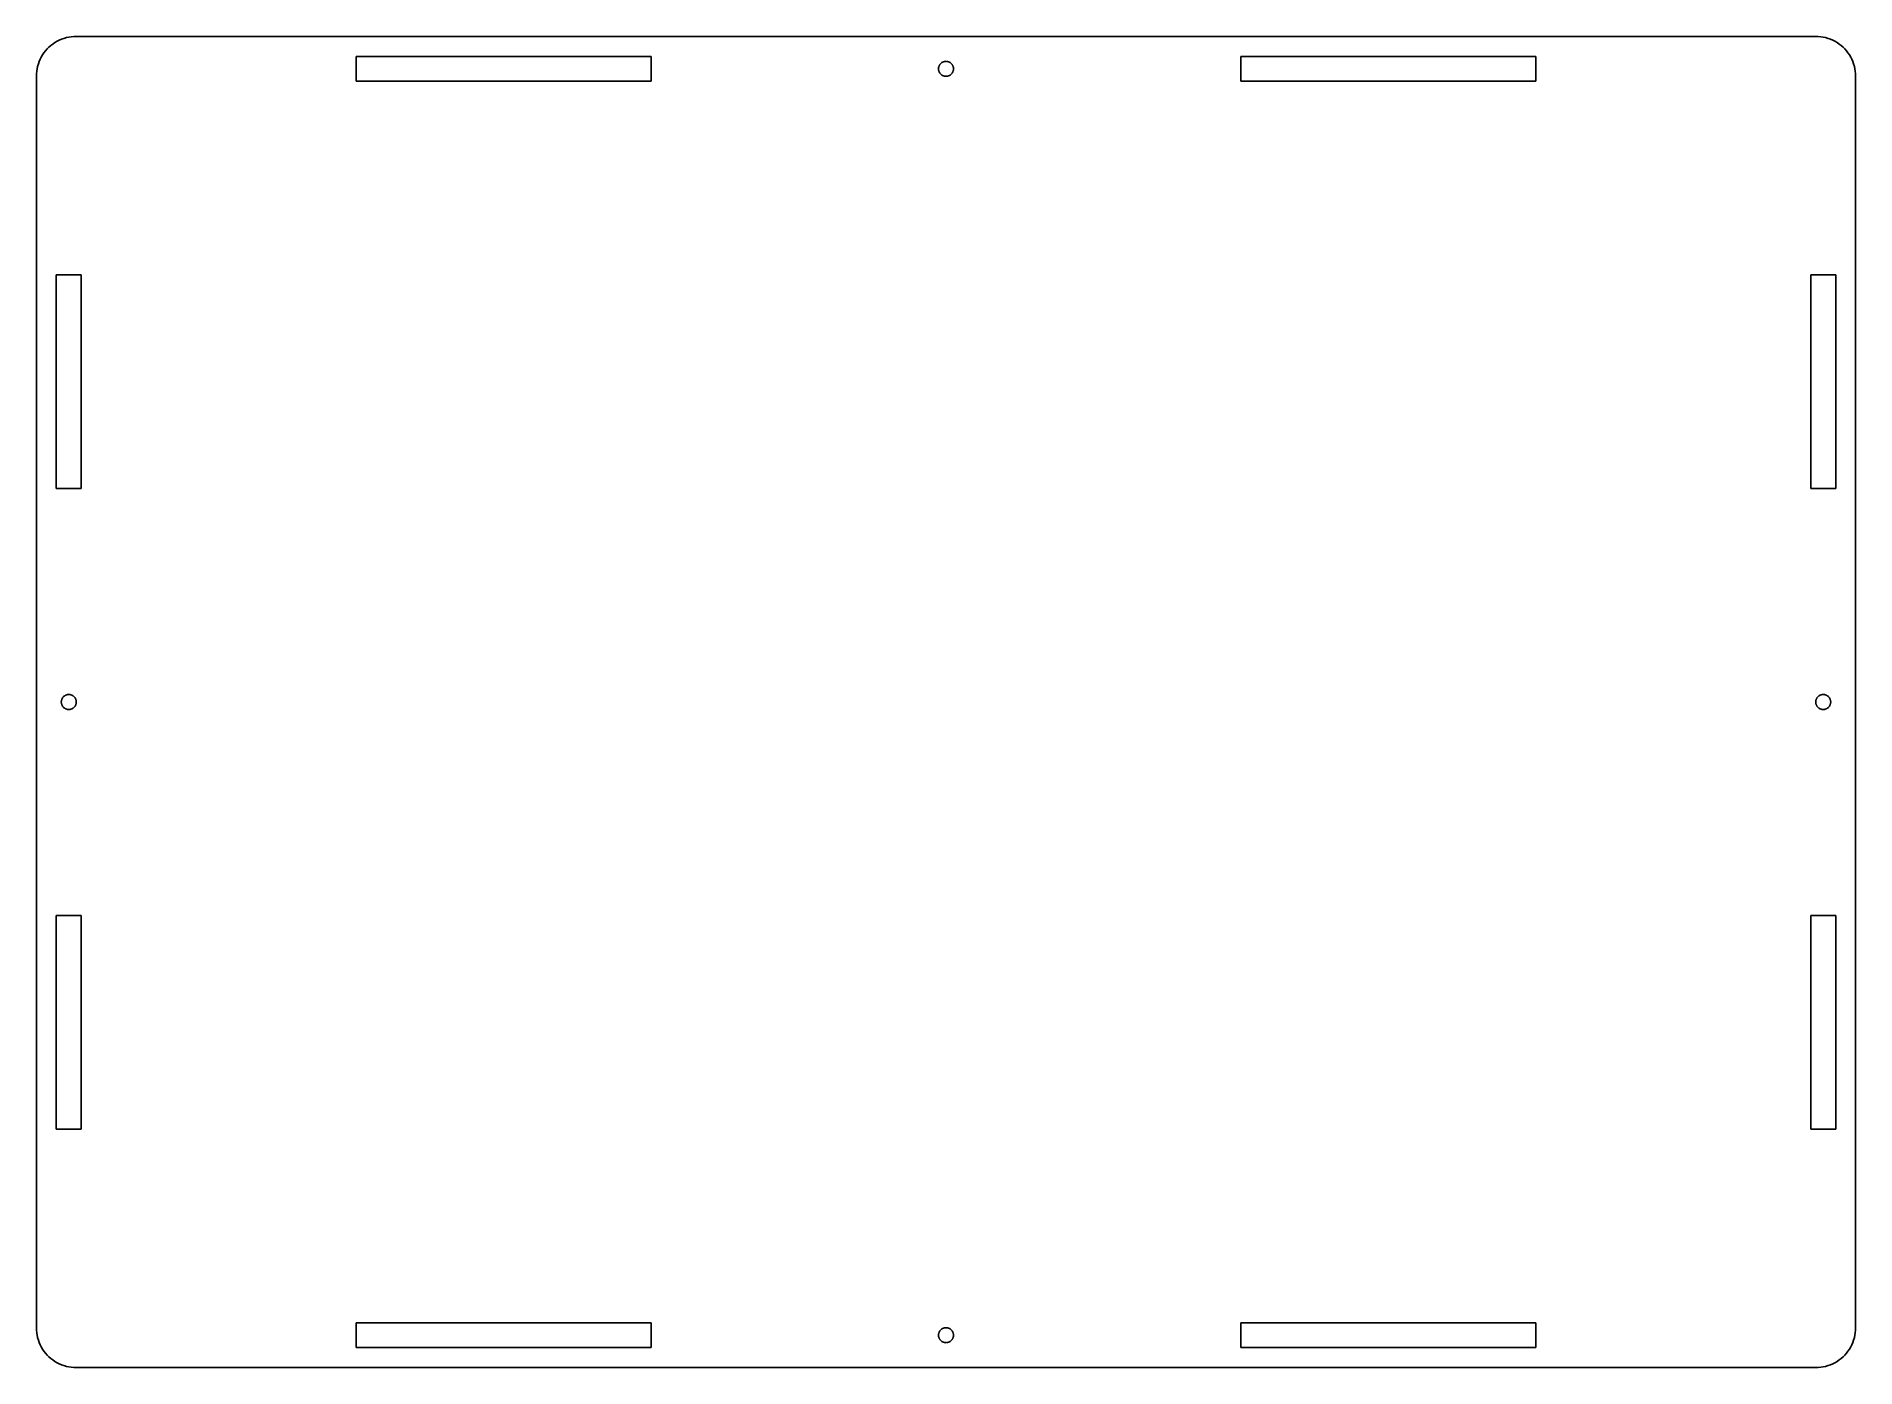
# Model space of a CAD drawing. Header units: metres. Extents: x 0 to 365, y 0 to 267.
import ezdxf

# ---------------------------------------------------------------- set-up
doc = ezdxf.new("R2010")
doc.units = ezdxf.units.M

msp = doc.modelspace()

# ---------------------------------------------------------------- linework, layer by layer
for p, q in [((5.52788, 266.608), (5.05501, 266.438)), ((6.01048, 266.749), (5.52788, 266.608)), ((6.50096, 266.858), (6.01048, 266.749)), ((6.99734, 266.937), (6.50096, 266.858)), ((7.49768, 266.984), (6.99734, 266.937)), ((8, 267), (7.49768, 266.984)), ((357, 267), (8, 267)), ((357.502, 266.984), (357, 267)), ((358.003, 266.937), (357.502, 266.984)), ((358.499, 266.858), (358.003, 266.937)), ((358.99, 266.749), (358.499, 266.858)), ((359.472, 266.608), (358.99, 266.749)), ((359.945, 266.438), (359.472, 266.608)), ((0.989548, 262.854), (0.761398, 262.406)), ((1.24539, 263.287), (0.989548, 262.854)), ((1.52788, 263.702), (1.24539, 263.287)), ((1.83591, 264.099), (1.52788, 263.702)), ((2.16826, 264.476), (1.83591, 264.099)), ((2.52364, 264.832), (2.16826, 264.476)), ((2.90062, 265.164), (2.52364, 264.832)), ((3.29773, 265.472), (2.90062, 265.164)), ((3.71339, 265.755), (3.29773, 265.472)), ((4.14598, 266.01), (3.71339, 265.755)), ((4.59378, 266.239), (4.14598, 266.01)), ((5.05501, 266.438), (4.59378, 266.239)), ((64.1667, 258), (64.1667, 263)), ((64.1667, 263), (123.333, 263)), ((123.333, 263), (123.333, 258)), ((241.667, 258), (241.667, 263)), ((241.667, 263), (300.833, 263)), ((300.833, 263), (300.833, 258)), ((360.406, 266.239), (359.945, 266.438)), ((360.854, 266.01), (360.406, 266.239)), ((361.287, 265.755), (360.854, 266.01)), ((361.702, 265.472), (361.287, 265.755)), ((362.099, 265.164), (361.702, 265.472)), ((362.476, 264.832), (362.099, 265.164)), ((362.832, 264.476), (362.476, 264.832)), ((363.164, 264.099), (362.832, 264.476)), ((363.472, 263.702), (363.164, 264.099)), ((363.755, 263.287), (363.472, 263.702)), ((364.01, 262.854), (363.755, 263.287)), ((364.239, 262.406), (364.01, 262.854)), ((0.015793, 259.502), (0, 259)), ((0.063095, 260.003), (0.015793, 259.502)), ((0.141708, 260.499), (0.063095, 260.003)), ((0.251343, 260.99), (0.141708, 260.499)), ((0.391556, 261.472), (0.251343, 260.99)), ((0.561798, 261.945), (0.391556, 261.472)), ((0.761398, 262.406), (0.561798, 261.945)), ((181, 260.5), (181.003, 260.594)), ((181.003, 260.406), (181, 260.5)), ((181.003, 260.594), (181.012, 260.688)), ((181.012, 260.312), (181.003, 260.406)), ((181.012, 260.688), (181.027, 260.781)), ((181.027, 260.219), (181.012, 260.312)), ((181.027, 260.781), (181.047, 260.873)), ((181.047, 260.127), (181.027, 260.219)), ((181.047, 260.873), (181.073, 260.964)), ((181.073, 260.036), (181.047, 260.127)), ((181.073, 260.964), (181.105, 261.052)), ((181.105, 259.948), (181.073, 260.036)), ((181.105, 261.052), (181.143, 261.139)), ((181.143, 259.861), (181.105, 259.948)), ((181.143, 261.139), (181.186, 261.223)), ((181.186, 259.777), (181.143, 259.861)), ((181.186, 261.223), (181.234, 261.304)), ((181.234, 259.696), (181.186, 259.777)), ((181.234, 261.304), (181.286, 261.382)), ((181.286, 259.618), (181.234, 259.696)), ((181.286, 261.382), (181.344, 261.456)), ((181.344, 259.544), (181.286, 259.618)), ((181.344, 261.456), (181.407, 261.527)), ((181.407, 259.473), (181.344, 259.544)), ((181.407, 261.527), (181.473, 261.593)), ((181.473, 259.407), (181.407, 259.473)), ((181.473, 261.593), (181.544, 261.656)), ((181.544, 259.344), (181.473, 259.407)), ((181.544, 261.656), (181.618, 261.714)), ((181.618, 259.286), (181.544, 259.344)), ((181.618, 261.714), (181.696, 261.766)), ((181.696, 259.234), (181.618, 259.286)), ((181.696, 261.766), (181.777, 261.814)), ((181.777, 259.186), (181.696, 259.234)), ((181.777, 261.814), (181.861, 261.857)), ((181.861, 259.143), (181.777, 259.186)), ((181.861, 261.857), (181.948, 261.895)), ((181.948, 261.895), (182.036, 261.927)), ((182.036, 261.927), (182.127, 261.953)), ((182.127, 261.953), (182.219, 261.973)), ((182.219, 261.973), (182.312, 261.988)), ((182.312, 261.988), (182.406, 261.997)), ((182.406, 261.997), (182.5, 262)), ((182.5, 262), (182.594, 261.997)), ((182.594, 261.997), (182.688, 261.988)), ((182.688, 261.988), (182.781, 261.973)), ((182.781, 261.973), (182.873, 261.953)), ((182.873, 261.953), (182.964, 261.927)), ((182.964, 261.927), (183.052, 261.895)), ((183.052, 261.895), (183.139, 261.857)), ((183.139, 261.857), (183.223, 261.814)), ((183.223, 259.186), (183.139, 259.143)), ((183.223, 261.814), (183.304, 261.766)), ((183.304, 259.234), (183.223, 259.186)), ((183.304, 261.766), (183.382, 261.714)), ((183.382, 259.286), (183.304, 259.234)), ((183.382, 261.714), (183.456, 261.656)), ((183.456, 259.344), (183.382, 259.286)), ((183.456, 261.656), (183.527, 261.593)), ((183.527, 259.407), (183.456, 259.344)), ((183.527, 261.593), (183.593, 261.527)), ((183.593, 259.473), (183.527, 259.407)), ((183.593, 261.527), (183.656, 261.456)), ((183.656, 259.544), (183.593, 259.473)), ((183.656, 261.456), (183.714, 261.382)), ((183.714, 259.618), (183.656, 259.544)), ((183.714, 261.382), (183.766, 261.304)), ((183.766, 259.696), (183.714, 259.618)), ((183.766, 261.304), (183.814, 261.223)), ((183.814, 259.777), (183.766, 259.696)), ((183.814, 261.223), (183.857, 261.139)), ((183.857, 259.861), (183.814, 259.777)), ((183.857, 261.139), (183.895, 261.052)), ((183.895, 259.948), (183.857, 259.861)), ((183.895, 261.052), (183.927, 260.964)), ((183.927, 260.036), (183.895, 259.948)), ((183.927, 260.964), (183.953, 260.873)), ((183.953, 260.127), (183.927, 260.036)), ((183.953, 260.873), (183.973, 260.781)), ((183.973, 260.219), (183.953, 260.127)), ((183.973, 260.781), (183.988, 260.688)), ((183.988, 260.312), (183.973, 260.219)), ((183.988, 260.688), (183.997, 260.594)), ((183.997, 260.406), (183.988, 260.312)), ((183.997, 260.594), (184, 260.5)), ((184, 260.5), (183.997, 260.406)), ((364.438, 261.945), (364.239, 262.406)), ((364.608, 261.472), (364.438, 261.945)), ((364.749, 260.99), (364.608, 261.472)), ((364.858, 260.499), (364.749, 260.99)), ((364.937, 260.003), (364.858, 260.499)), ((364.984, 259.502), (364.937, 260.003)), ((365, 259), (364.984, 259.502)), ((0, 259), (0, 8)), ((123.333, 258), (64.1667, 258)), ((181.948, 259.105), (181.861, 259.143)), ((182.036, 259.073), (181.948, 259.105)), ((182.127, 259.047), (182.036, 259.073)), ((182.219, 259.027), (182.127, 259.047)), ((182.312, 259.012), (182.219, 259.027)), ((182.406, 259.003), (182.312, 259.012)), ((182.5, 259), (182.406, 259.003)), ((182.594, 259.003), (182.5, 259)), ((182.688, 259.012), (182.594, 259.003)), ((182.781, 259.027), (182.688, 259.012)), ((182.873, 259.047), (182.781, 259.027)), ((182.964, 259.073), (182.873, 259.047)), ((183.052, 259.105), (182.964, 259.073)), ((183.139, 259.143), (183.052, 259.105)), ((300.833, 258), (241.667, 258)), ((365, 8), (365, 259)), ((4, 176.333), (4, 219.167)), ((4, 219.167), (9, 219.167)), ((9, 219.167), (9, 176.333)), ((356, 176.333), (356, 219.167)), ((356, 219.167), (361, 219.167)), ((361, 219.167), (361, 176.333)), ((9, 176.333), (4, 176.333)), ((361, 176.333), (356, 176.333)), ((5, 133.5), (5.00294, 133.594)), ((5.00294, 133.406), (5, 133.5)), ((5.00294, 133.594), (5.01183, 133.688)), ((5.01183, 133.312), (5.00294, 133.406)), ((5.01183, 133.688), (5.02657, 133.781)), ((5.02657, 133.219), (5.01183, 133.312)), ((5.02657, 133.781), (5.04712, 133.873)), ((5.04712, 133.127), (5.02657, 133.219)), ((5.04712, 133.873), (5.07341, 133.964)), ((5.07341, 133.036), (5.04712, 133.127)), ((5.07341, 133.964), (5.10533, 134.052)), ((5.10533, 132.948), (5.07341, 133.036)), ((5.10533, 134.052), (5.14275, 134.139)), ((5.14275, 132.861), (5.10533, 132.948)), ((5.14275, 134.139), (5.18553, 134.223)), ((5.18553, 132.777), (5.14275, 132.861)), ((5.18553, 134.223), (5.23351, 134.304)), ((5.23351, 132.696), (5.18553, 132.777)), ((5.23351, 134.304), (5.28647, 134.382)), ((5.28647, 132.618), (5.23351, 132.696)), ((5.28647, 134.382), (5.34422, 134.456)), ((5.34422, 132.544), (5.28647, 132.618)), ((5.34422, 134.456), (5.40654, 134.527)), ((5.40654, 132.473), (5.34422, 132.544)), ((5.40654, 134.527), (5.47318, 134.593)), ((5.47318, 132.407), (5.40654, 132.473)), ((5.47318, 134.593), (5.54385, 134.656)), ((5.54385, 132.344), (5.47318, 132.407)), ((5.54385, 134.656), (5.61832, 134.714)), ((5.61832, 132.286), (5.54385, 132.344)), ((5.61832, 134.714), (5.69626, 134.766)), ((5.69626, 132.234), (5.61832, 132.286)), ((5.69626, 134.766), (5.77736, 134.814)), ((5.77736, 132.186), (5.69626, 132.234)), ((5.77736, 134.814), (5.86133, 134.857)), ((5.86133, 132.143), (5.77736, 132.186)), ((5.86133, 134.857), (5.9478, 134.895)), ((5.9478, 132.105), (5.86133, 132.143)), ((5.9478, 134.895), (6.03647, 134.927)), ((6.03647, 132.073), (5.9478, 132.105)), ((6.03647, 134.927), (6.12695, 134.953)), ((6.12695, 132.047), (6.03647, 132.073)), ((6.12695, 134.953), (6.21892, 134.973)), ((6.21892, 132.027), (6.12695, 132.047)), ((6.21892, 134.973), (6.312, 134.988)), ((6.312, 132.012), (6.21892, 132.027)), ((6.312, 134.988), (6.40581, 134.997)), ((6.40581, 132.003), (6.312, 132.012)), ((6.40581, 134.997), (6.5, 135)), ((6.5, 132), (6.40581, 132.003)), ((6.5, 135), (6.59418, 134.997)), ((6.59418, 132.003), (6.5, 132)), ((6.59418, 134.997), (6.68799, 134.988)), ((6.68799, 132.012), (6.59418, 132.003)), ((6.68799, 134.988), (6.78107, 134.973)), ((6.78107, 132.027), (6.68799, 132.012)), ((6.78107, 134.973), (6.87303, 134.953)), ((6.87303, 132.047), (6.78107, 132.027)), ((6.87303, 134.953), (6.96352, 134.927)), ((6.96352, 132.073), (6.87303, 132.047)), ((6.96352, 134.927), (7.05219, 134.895)), ((7.05219, 132.105), (6.96352, 132.073)), ((7.05219, 134.895), (7.13866, 134.857)), ((7.13866, 132.143), (7.05219, 132.105)), ((7.13866, 134.857), (7.22263, 134.814)), ((7.22263, 132.186), (7.13866, 132.143)), ((7.22263, 134.814), (7.30373, 134.766)), ((7.30373, 132.234), (7.22263, 132.186)), ((7.30373, 134.766), (7.38167, 134.714)), ((7.38167, 132.286), (7.30373, 132.234)), ((7.38167, 134.714), (7.45613, 134.656)), ((7.45613, 132.344), (7.38167, 132.286)), ((7.45613, 134.656), (7.52681, 134.593)), ((7.52681, 132.407), (7.45613, 132.344)), ((7.52681, 134.593), (7.59344, 134.527)), ((7.59344, 132.473), (7.52681, 132.407)), ((7.59344, 134.527), (7.65576, 134.456)), ((7.65576, 132.544), (7.59344, 132.473)), ((7.65576, 134.456), (7.71352, 134.382)), ((7.71352, 132.618), (7.65576, 132.544)), ((7.71352, 134.382), (7.76648, 134.304)), ((7.76648, 132.696), (7.71352, 132.618)), ((7.76648, 134.304), (7.81445, 134.223)), ((7.81445, 132.777), (7.76648, 132.696)), ((7.81445, 134.223), (7.85724, 134.139)), ((7.85724, 132.861), (7.81445, 132.777)), ((7.85724, 134.139), (7.89465, 134.052)), ((7.89465, 132.948), (7.85724, 132.861)), ((7.89465, 134.052), (7.92657, 133.964)), ((7.92657, 133.036), (7.89465, 132.948)), ((7.92657, 133.964), (7.95287, 133.873)), ((7.95287, 133.127), (7.92657, 133.036)), ((7.95287, 133.873), (7.97342, 133.781)), ((7.97342, 133.219), (7.95287, 133.127)), ((7.97342, 133.781), (7.98816, 133.688)), ((7.98816, 133.312), (7.97342, 133.219)), ((7.98816, 133.688), (7.99704, 133.594)), ((7.99704, 133.406), (7.98816, 133.312)), ((7.99704, 133.594), (8, 133.5)), ((8, 133.5), (7.99704, 133.406)), ((357, 133.5), (357.003, 133.594)), ((357.003, 133.406), (357, 133.5)), ((357.003, 133.594), (357.012, 133.688)), ((357.012, 133.312), (357.003, 133.406)), ((357.012, 133.688), (357.027, 133.781)), ((357.027, 133.219), (357.012, 133.312)), ((357.027, 133.781), (357.047, 133.873)), ((357.047, 133.127), (357.027, 133.219)), ((357.047, 133.873), (357.073, 133.964)), ((357.073, 133.036), (357.047, 133.127)), ((357.073, 133.964), (357.105, 134.052)), ((357.105, 132.948), (357.073, 133.036)), ((357.105, 134.052), (357.143, 134.139)), ((357.143, 132.861), (357.105, 132.948)), ((357.143, 134.139), (357.186, 134.223)), ((357.186, 132.777), (357.143, 132.861)), ((357.186, 134.223), (357.234, 134.304)), ((357.234, 132.696), (357.186, 132.777)), ((357.234, 134.304), (357.286, 134.382)), ((357.286, 132.618), (357.234, 132.696)), ((357.286, 134.382), (357.344, 134.456)), ((357.344, 132.544), (357.286, 132.618)), ((357.344, 134.456), (357.407, 134.527)), ((357.407, 132.473), (357.344, 132.544)), ((357.407, 134.527), (357.473, 134.593)), ((357.473, 132.407), (357.407, 132.473)), ((357.473, 134.593), (357.544, 134.656)), ((357.544, 132.344), (357.473, 132.407)), ((357.544, 134.656), (357.618, 134.714)), ((357.618, 132.286), (357.544, 132.344)), ((357.618, 134.714), (357.696, 134.766)), ((357.696, 132.234), (357.618, 132.286)), ((357.696, 134.766), (357.777, 134.814)), ((357.777, 132.186), (357.696, 132.234)), ((357.777, 134.814), (357.861, 134.857)), ((357.861, 132.143), (357.777, 132.186)), ((357.861, 134.857), (357.948, 134.895)), ((357.948, 132.105), (357.861, 132.143)), ((357.948, 134.895), (358.036, 134.927)), ((358.036, 132.073), (357.948, 132.105)), ((358.036, 134.927), (358.127, 134.953)), ((358.127, 132.047), (358.036, 132.073)), ((358.127, 134.953), (358.219, 134.973)), ((358.219, 132.027), (358.127, 132.047)), ((358.219, 134.973), (358.312, 134.988)), ((358.312, 132.012), (358.219, 132.027)), ((358.312, 134.988), (358.406, 134.997)), ((358.406, 132.003), (358.312, 132.012)), ((358.406, 134.997), (358.5, 135)), ((358.5, 132), (358.406, 132.003)), ((358.5, 135), (358.594, 134.997)), ((358.594, 132.003), (358.5, 132)), ((358.594, 134.997), (358.688, 134.988)), ((358.688, 132.012), (358.594, 132.003)), ((358.688, 134.988), (358.781, 134.973)), ((358.781, 132.027), (358.688, 132.012)), ((358.781, 134.973), (358.873, 134.953)), ((358.873, 132.047), (358.781, 132.027)), ((358.873, 134.953), (358.964, 134.927)), ((358.964, 132.073), (358.873, 132.047)), ((358.964, 134.927), (359.052, 134.895)), ((359.052, 132.105), (358.964, 132.073)), ((359.052, 134.895), (359.139, 134.857)), ((359.139, 132.143), (359.052, 132.105)), ((359.139, 134.857), (359.223, 134.814)), ((359.223, 132.186), (359.139, 132.143)), ((359.223, 134.814), (359.304, 134.766)), ((359.304, 132.234), (359.223, 132.186)), ((359.304, 134.766), (359.382, 134.714)), ((359.382, 132.286), (359.304, 132.234)), ((359.382, 134.714), (359.456, 134.656)), ((359.456, 132.344), (359.382, 132.286)), ((359.456, 134.656), (359.527, 134.593)), ((359.527, 132.407), (359.456, 132.344)), ((359.527, 134.593), (359.593, 134.527)), ((359.593, 132.473), (359.527, 132.407)), ((359.593, 134.527), (359.656, 134.456)), ((359.656, 132.544), (359.593, 132.473)), ((359.656, 134.456), (359.714, 134.382)), ((359.714, 132.618), (359.656, 132.544)), ((359.714, 134.382), (359.766, 134.304)), ((359.766, 132.696), (359.714, 132.618)), ((359.766, 134.304), (359.814, 134.223)), ((359.814, 132.777), (359.766, 132.696)), ((359.814, 134.223), (359.857, 134.139)), ((359.857, 132.861), (359.814, 132.777)), ((359.857, 134.139), (359.895, 134.052)), ((359.895, 132.948), (359.857, 132.861)), ((359.895, 134.052), (359.927, 133.964)), ((359.927, 133.036), (359.895, 132.948)), ((359.927, 133.964), (359.953, 133.873)), ((359.953, 133.127), (359.927, 133.036)), ((359.953, 133.873), (359.973, 133.781)), ((359.973, 133.219), (359.953, 133.127)), ((359.973, 133.781), (359.988, 133.688)), ((359.988, 133.312), (359.973, 133.219)), ((359.988, 133.688), (359.997, 133.594)), ((359.997, 133.406), (359.988, 133.312)), ((359.997, 133.594), (360, 133.5)), ((360, 133.5), (359.997, 133.406)), ((4, 47.8333), (4, 90.6667)), ((4, 90.6667), (9, 90.6667)), ((9, 90.6667), (9, 47.8333)), ((356, 47.8333), (356, 90.6667)), ((356, 90.6667), (361, 90.6667)), ((361, 90.6667), (361, 47.8333)), ((9, 47.8333), (4, 47.8333)), ((361, 47.8333), (356, 47.8333)), ((0, 8), (0.015793, 7.49768)), ((0.015793, 7.49768), (0.063095, 6.99734)), ((64.1667, 4), (64.1667, 9)), ((64.1667, 9), (123.333, 9)), ((123.333, 9), (123.333, 4)), ((181.186, 7.22263), (181.234, 7.30373)), ((181.234, 7.30373), (181.286, 7.38167)), ((181.286, 7.38167), (181.344, 7.45613)), ((181.344, 7.45613), (181.407, 7.52681)), ((181.407, 7.52681), (181.473, 7.59344)), ((181.473, 7.59344), (181.544, 7.65576)), ((181.544, 7.65576), (181.618, 7.71352)), ((181.618, 7.71352), (181.696, 7.76648)), ((181.696, 7.76648), (181.777, 7.81445)), ((181.777, 7.81445), (181.861, 7.85724)), ((181.861, 7.85724), (181.948, 7.89465)), ((181.948, 7.89465), (182.036, 7.92657)), ((182.036, 7.92657), (182.127, 7.95287)), ((182.127, 7.95287), (182.219, 7.97342)), ((182.219, 7.97342), (182.312, 7.98816)), ((182.312, 7.98816), (182.406, 7.99704)), ((182.406, 7.99704), (182.5, 8)), ((182.5, 8), (182.594, 7.99704)), ((182.594, 7.99704), (182.688, 7.98816)), ((182.688, 7.98816), (182.781, 7.97342)), ((182.781, 7.97342), (182.873, 7.95287)), ((182.873, 7.95287), (182.964, 7.92657)), ((182.964, 7.92657), (183.052, 7.89465)), ((183.052, 7.89465), (183.139, 7.85724)), ((183.139, 7.85724), (183.223, 7.81445)), ((183.223, 7.81445), (183.304, 7.76648)), ((183.304, 7.76648), (183.382, 7.71352)), ((183.382, 7.71352), (183.456, 7.65576)), ((183.456, 7.65576), (183.527, 7.59344)), ((183.527, 7.59344), (183.593, 7.52681)), ((183.593, 7.52681), (183.656, 7.45613)), ((183.656, 7.45613), (183.714, 7.38167)), ((183.714, 7.38167), (183.766, 7.30373)), ((183.766, 7.30373), (183.814, 7.22263)), ((241.667, 4), (241.667, 9)), ((241.667, 9), (300.833, 9)), ((300.833, 9), (300.833, 4)), ((364.937, 6.99734), (364.984, 7.49768)), ((364.984, 7.49768), (365, 8)), ((0.063095, 6.99734), (0.141708, 6.50096)), ((0.141708, 6.50096), (0.251343, 6.01048)), ((0.251343, 6.01048), (0.391556, 5.52788)), ((0.391556, 5.52788), (0.561798, 5.05501)), ((0.561798, 5.05501), (0.761398, 4.59378)), ((0.761398, 4.59378), (0.989548, 4.14598)), ((0.989548, 4.14598), (1.24539, 3.71339)), ((1.24539, 3.71339), (1.52788, 3.29773)), ((123.333, 4), (64.1667, 4)), ((181, 6.5), (181.003, 6.59418)), ((181.003, 6.40581), (181, 6.5)), ((181.003, 6.59418), (181.012, 6.68799)), ((181.012, 6.312), (181.003, 6.40581)), ((181.012, 6.68799), (181.027, 6.78107)), ((181.027, 6.21892), (181.012, 6.312)), ((181.027, 6.78107), (181.047, 6.87303)), ((181.047, 6.12695), (181.027, 6.21892)), ((181.047, 6.87303), (181.073, 6.96352)), ((181.073, 6.03647), (181.047, 6.12695)), ((181.073, 6.96352), (181.105, 7.05219)), ((181.105, 5.9478), (181.073, 6.03647)), ((181.105, 7.05219), (181.143, 7.13866)), ((181.143, 5.86133), (181.105, 5.9478)), ((181.143, 7.13866), (181.186, 7.22263)), ((181.186, 5.77736), (181.143, 5.86133)), ((181.234, 5.69626), (181.186, 5.77736)), ((181.286, 5.61832), (181.234, 5.69626)), ((181.344, 5.54385), (181.286, 5.61832)), ((181.407, 5.47318), (181.344, 5.54385)), ((181.473, 5.40654), (181.407, 5.47318)), ((181.544, 5.34422), (181.473, 5.40654)), ((181.618, 5.28647), (181.544, 5.34422)), ((181.696, 5.23351), (181.618, 5.28647)), ((181.777, 5.18553), (181.696, 5.23351)), ((181.861, 5.14275), (181.777, 5.18553)), ((181.948, 5.10533), (181.861, 5.14275)), ((182.036, 5.07341), (181.948, 5.10533)), ((182.127, 5.04712), (182.036, 5.07341)), ((182.219, 5.02657), (182.127, 5.04712)), ((182.312, 5.01183), (182.219, 5.02657)), ((182.406, 5.00294), (182.312, 5.01183)), ((182.5, 5), (182.406, 5.00294)), ((182.594, 5.00294), (182.5, 5)), ((182.688, 5.01183), (182.594, 5.00294)), ((182.781, 5.02657), (182.688, 5.01183)), ((182.873, 5.04712), (182.781, 5.02657)), ((182.964, 5.07341), (182.873, 5.04712)), ((183.052, 5.10533), (182.964, 5.07341)), ((183.139, 5.14275), (183.052, 5.10533)), ((183.223, 5.18553), (183.139, 5.14275)), ((183.304, 5.23351), (183.223, 5.18553)), ((183.382, 5.28647), (183.304, 5.23351)), ((183.456, 5.34422), (183.382, 5.28647)), ((183.527, 5.40654), (183.456, 5.34422)), ((183.593, 5.47318), (183.527, 5.40654)), ((183.656, 5.54385), (183.593, 5.47318)), ((183.714, 5.61832), (183.656, 5.54385)), ((183.766, 5.69626), (183.714, 5.61832)), ((183.814, 5.77736), (183.766, 5.69626)), ((183.814, 7.22263), (183.857, 7.13866)), ((183.857, 5.86133), (183.814, 5.77736)), ((183.857, 7.13866), (183.895, 7.05219)), ((183.895, 5.9478), (183.857, 5.86133)), ((183.895, 7.05219), (183.927, 6.96352)), ((183.927, 6.03647), (183.895, 5.9478)), ((183.927, 6.96352), (183.953, 6.87303)), ((183.953, 6.12695), (183.927, 6.03647)), ((183.953, 6.87303), (183.973, 6.78107)), ((183.973, 6.21892), (183.953, 6.12695)), ((183.973, 6.78107), (183.988, 6.68799)), ((183.988, 6.312), (183.973, 6.21892)), ((183.988, 6.68799), (183.997, 6.59418)), ((183.997, 6.40581), (183.988, 6.312)), ((183.997, 6.59418), (184, 6.5)), ((184, 6.5), (183.997, 6.40581)), ((300.833, 4), (241.667, 4)), ((363.472, 3.29773), (363.755, 3.71339)), ((363.755, 3.71339), (364.01, 4.14598)), ((364.01, 4.14598), (364.239, 4.59378)), ((364.239, 4.59378), (364.438, 5.05501)), ((364.438, 5.05501), (364.608, 5.52788)), ((364.608, 5.52788), (364.749, 6.01048)), ((364.749, 6.01048), (364.858, 6.50096)), ((364.858, 6.50096), (364.937, 6.99734)), ((1.52788, 3.29773), (1.83591, 2.90062)), ((1.83591, 2.90062), (2.16826, 2.52364)), ((2.16826, 2.52364), (2.52364, 2.16826)), ((2.52364, 2.16826), (2.90062, 1.83591)), ((2.90062, 1.83591), (3.29773, 1.52788)), ((3.29773, 1.52788), (3.71339, 1.24539)), ((3.71339, 1.24539), (4.14598, 0.989548)), ((4.14598, 0.989548), (4.59378, 0.761398)), ((4.59378, 0.761398), (5.05501, 0.561798)), ((5.05501, 0.561798), (5.52788, 0.391556)), ((5.52788, 0.391556), (6.01048, 0.251343)), ((6.01048, 0.251343), (6.50096, 0.141708)), ((6.50096, 0.141708), (6.99734, 0.063095)), ((6.99734, 0.063095), (7.49768, 0.015793)), ((7.49768, 0.015793), (8, 0)), ((8, 0), (357, 0)), ((357, 0), (357.502, 0.015793)), ((357.502, 0.015793), (358.003, 0.063095)), ((358.003, 0.063095), (358.499, 0.141708)), ((358.499, 0.141708), (358.99, 0.251343)), ((358.99, 0.251343), (359.472, 0.391556)), ((359.472, 0.391556), (359.945, 0.561798)), ((359.945, 0.561798), (360.406, 0.761398)), ((360.406, 0.761398), (360.854, 0.989548)), ((360.854, 0.989548), (361.287, 1.24539)), ((361.287, 1.24539), (361.702, 1.52788)), ((361.702, 1.52788), (362.099, 1.83591)), ((362.099, 1.83591), (362.476, 2.16826)), ((362.476, 2.16826), (362.832, 2.52364)), ((362.832, 2.52364), (363.164, 2.90062)), ((363.164, 2.90062), (363.472, 3.29773))]:
    msp.add_line(p, q)

doc.saveas('drawing.dxf')
